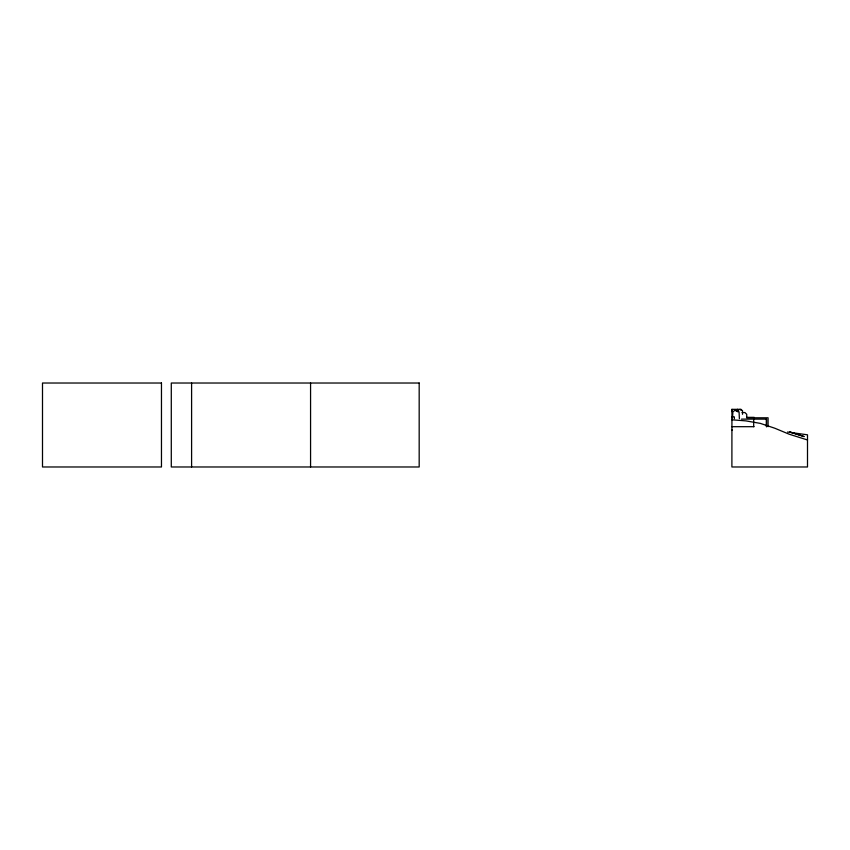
<?xml version="1.0" encoding="UTF-8"?>
<svg xmlns="http://www.w3.org/2000/svg" width="850" height="850" viewBox="0 0 850 850"><rect width="100%" height="100%" fill="white"/><g stroke="black" fill="none" stroke-linecap="round" stroke-linejoin="round"><path stroke-width="1.27" d="M787.525 432.044L807.5 434.817L807.5 466.979L731.893 466.979L731.935 409.339L741.009 409.339L741.232 410.306M738.682 410.529L734.655 410.529L732.891 411.868L732.604 416.638M742.05 412.547L744.929 412.547L746.736 414.322L746.736 417.796L768.071 417.796L768.071 426.689M731.946 416.904L734.379 416.904L734.379 418.678M746.693 417.35L754.237 417.35M731.935 417.796L732.604 417.796M741.487 419.124L766.562 419.124L766.562 426.689M731.946 426.689L754.046 426.689M731.893 430.121L732.466 430.132M731.893 419.794L745.896 420.888L760.325 423.385L774.754 428.209L789.183 434.212L807.5 439.971M790.064 432.055L804.185 436.592L789.756 431.917M739.904 409.339L742.507 410.529L742.507 414.322M736.737 411.081L735.856 410.529L737.247 410.529L739.075 411.868L739.372 418.678M736.982 411.241L737.97 411.868M737.471 409.339L738.438 410.051M737.598 409.487L738.246 410.252M731.935 409.339L731.935 411.57M766.381 419.124L766.381 426.689M753.684 419.124L753.684 426.689M310.569 383.021L310.569 466.979M191.601 383.021L191.601 466.979M161.468 383.021L42.5 383.021L42.5 466.979L161.468 466.979L161.468 383.021M419.178 383.021L171.286 383.021L171.286 466.979L419.178 466.979L419.178 383.021"/></g></svg>
